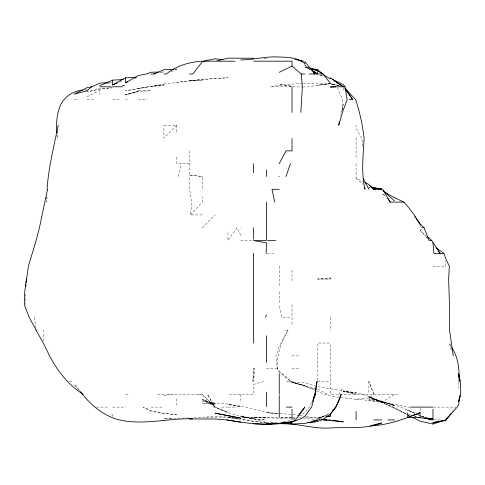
<?xml version="1.0" encoding="UTF-8"?>
<svg xmlns="http://www.w3.org/2000/svg" width="485" height="485" viewBox="0 0 485 485"><rect width="100%" height="100%" fill="white"/><g stroke="black" fill="none" stroke-linecap="round" stroke-linejoin="round"><path stroke-width="0.36" stroke-dasharray="2.42 1.82" d="M342.119 110.168L342.404 99.619L337.651 88.155M46.833 196.837L46.675 202.112L47.045 196.837M43.432 340.785L43.753 330.23M252.831 381.483L253.594 368.685L254.57 368.667L253.594 381.483L253.594 368.667L254.57 368.667M57.733 131.271L57.157 138.055L57 135.036M202.178 214.922L190.453 214.922L191.921 202.112L189.532 189.302L189.532 176.492M342.361 110.337L343.277 104.069L340.452 115.278M178.171 176.492L181.117 163.675M329.927 278.984L330.467 277.814L317.657 278.984L330.467 278.984L330.467 277.814M311.522 402.386L309.278 407.103L304.841 412.589L301.015 415.033M288.041 330.23C281.015 341.767 276.42 355.014 277.826 368.667L279.221 371.31L290.982 381.483L304.841 385.981L290.739 381.483L279.221 371.783L277.232 368.667L275.983 355.857L279.221 346.545L288.041 330.23L283.67 330.23M338.912 394.293L343.277 387.473M451.959 411.765L455.494 407.103L433.717 407.103M190.453 214.922L202.348 202.112L202.348 196.758M164.094 125.239L176.722 125.239L163.912 138.055L163.912 125.645M202.348 227.738L215.158 214.922M373.862 394.293L368.867 381.483L373.862 394.293L368.903 398.003L356.087 399.294L339.718 397.257M295.28 418.694L292.031 420.313M356.087 399.294L368.903 400.41L381.713 402.404L394.529 394.293M87.039 96.77L99.849 90.398L99.849 94.345M171.211 71.804L176.722 69.306L176.722 68.124M134.915 78.631L138.286 77.127M119.407 82.068L122.778 80.631M329.121 413.826L317.657 418.676L327.096 415.142M85.014 90.071L87.039 89.313M327.617 414.857L317.657 418.276L324.059 417.167M263.664 381.483L253.594 384.405L253.594 394.293L227.968 394.293M106.967 83.784L111.241 82.656M121.82 86.166L125.476 85.366L121.135 86.087M138.286 88.755L151.102 86.154L163.912 85.396L151.102 86.391L163.912 84.366L125.476 90.798L147.561 86.803M159.626 72.841L163.912 71.974L161.65 72.022M283.489 421.895L291.315 420.446M163.912 83.984L202.348 79.467L227.968 77.739L202.348 79.364L176.722 82.292M330.467 83.523L307.884 86.803L303.422 87.033M109.101 87.918L99.849 89.113L87.039 91.883L99.849 88.84L112.659 87.894M109.816 87.827L111.95 87.555M163.912 395.439L173.151 394.293M324.441 416.645L317.657 417.306L304.841 417.142M194.055 417.7L215.158 416.488L227.968 417.033L234.376 417.949M108.895 82.541L111.908 82.335M264.143 58.43L266.404 58.291L264.143 58.285M302.579 83.262L279.221 85.275L270.491 86.803L279.221 86.221L292.031 86.221L279.221 84.517L294.904 86.803L302.713 87.015M303.331 83.22L330.467 83.626L339.718 85.924M174.461 69.379L176.722 69.306M206.113 417.785L227.968 417.476L237.935 418.5M188.78 418.046L163.912 418.191L171.447 418.397M198.032 394.293L202.348 394.214L155.764 394.293M291.279 418.076L279.221 418.228L253.594 417.203L279.221 417.555M292.782 417.264L298.057 417.209M298.815 417.203L300.318 417.185M317.657 279.099L330.467 278.984M74.223 99.619L78.522 99.619M87.039 99.619L93.423 99.619M112.659 99.619L118.673 99.619M125.476 99.619L127.246 99.619M138.286 99.619L147.355 99.619M189.532 163.675L176.722 163.675L176.722 155.746M189.532 150.865L189.532 175.17L202.348 176.492L202.348 189.302M240.784 227.738L241.281 227.738M240.784 240.548L253.594 240.548M267.144 253.358L274.534 253.358M432.966 266.174L445.776 266.174L445.776 260.924M289.666 317.42L281.749 317.42L279.221 304.61M329.382 343.047L317.657 343.047L317.657 380.725M292.031 355.857L298.487 355.857M266.404 368.667L277.535 368.667M292.031 368.667L299.633 368.667M69.428 381.483L72.992 381.483M317.657 381.483L330.467 381.483M125.476 394.293L129.828 394.293M397.488 394.293L330.467 394.293L330.467 344.156M96.509 407.103L107.537 407.103M112.659 407.103L125.476 407.103M151.102 407.103L163.657 407.103M221.742 407.103L227.222 407.103M227.968 407.103L236.571 407.103M410.352 407.103L407.339 407.103L394.529 404.314L381.713 402.404M433.711 419.919L440.471 419.919M292.782 418.1L295.795 418.228M303.331 418.555L319.839 419.537M320.567 419.519L317.657 419.343L320.506 419.549M279.221 413.426L266.404 412.456L278.505 413.893M279.972 413.493L292.031 414.481M273.188 422.574L266.404 422.017L240.784 415.76L253.594 418.858L265.319 419.919C242.924 418.913 220.56 412.389 202.348 399.04L215.158 405.272L202.348 399.786L215.158 403.423L202.348 401.077L215.158 403.199L202.348 403.168L215.158 403.132L227.968 404.066L240.784 406.921L227.968 404.599C245.519 405.157 261.645 413.365 279.221 413.978M189.532 175.17L202.348 176.492M238.523 418.567L227.968 417.476L253.594 421.35L266.404 422.787M370.322 187.556L368.903 187.404L370.322 187.616M266.404 422.617L253.594 421.229L240.784 418.864M321.367 418.882L306.265 416.512M339.009 397.166C326.787 396.591 315.844 390.601 304.841 385.884L317.657 389.74L304.841 386.375L292.031 382.259L304.841 385.502L286.829 381.483L304.841 382.841L317.657 386.672L343.277 390.813L356.087 394.208L343.277 391.055L356.087 393.074L343.277 391.595C366.799 391.237 386.678 405.424 407.339 414.675C395.275 408.164 382.883 401.331 368.903 400.41M292.74 414.584L299.148 415.475M299.857 415.572L304.841 416.269M339.009 85.396L331.176 83.778L339.718 85.894M408.049 414.281L410.898 414.936M414.457 415.894L416.591 416.433M384.563 195.097L381.713 194.37L385.272 195.31M320.5 75.199L323.349 75.939M309.115 68.433L304.841 67.312L309.115 68.112L304.841 65.202L304.841 64.135M415.881 416.451L413.741 415.803L415.881 416.482M421.574 416.221L424.423 417.136M308.399 67.682L304.841 66.53L309.97 69.519M319.791 75.199L324.059 76.678M421.501 416.282L423.526 417.064M415.427 413.408L407.339 410.019L414.754 413.347C400.349 406.151 384.775 401.647 368.903 399.131L381.713 401.592L394.529 405.496L381.713 401.592L394.529 405.636L381.713 401.131L368.903 397.706L381.713 401.453L368.903 397.276L381.713 402.035L368.903 396.621L393.129 407.103L406.054 413.99M418.125 414.542L419.476 415.105M421.501 415.954L424.205 417.088M419.476 415.463L417.452 414.554L420.149 415.766M331.128 83.96L335.765 86.172M356.087 163.675L356.087 178.25L362.835 181.505M407.994 415.027L409.304 415.724M317.657 389.031L327.266 394.293M356.087 178.25L363.332 184.494M420.149 224.537L420.149 230.527L426.23 235.777M304.841 65.202L310.915 70.574M79.722 390.443L74.223 384.387L78.903 389.891M420.149 230.527L427.655 238.881M450.971 346.248L449.231 343.047L451.693 350.873M240.784 235.346L236.941 227.738L227.968 240.548L227.968 230.702M202.184 176.492L202.348 177.207M362.944 146.591L361.646 138.055L356.087 128.416L356.087 125.239M34.453 317.42L35.708 328.266M25.456 294.055L25.863 304.61M368.903 381.495L368.903 394.293M458.586 382.162L458.586 388.315M420.149 407.837L420.149 411.486M356.087 138.055L356.087 157.698M343.277 87.743L343.277 91.307M330.467 317.42L330.467 330.697M292.031 269.981L292.031 281.118M292.031 304.61L292.031 315.705M292.031 317.42L292.031 326.035M279.221 266.174L279.221 286.587M279.221 291.794L279.221 302.513M240.784 394.293L240.784 400.604M176.722 125.239L176.722 133.927M176.722 398.828L176.722 405.29M112.659 414.281L112.659 416.324M138.286 90.737L125.476 95.03L138.286 91.283L125.476 94.672L138.286 91.604L151.102 90.719L138.286 90.737M330.467 83.626L317.657 85.221L330.467 83.644M202.348 80.316L189.532 80.892L202.348 80.316M292.031 417.27L279.972 417.549L292.031 417.27M253.594 417.579L241.536 417.397L266.404 417.937L253.594 417.579M176.722 414.73L163.912 413.42L151.102 411.335L143.117 407.103L151.102 410.704L163.912 413.341L176.722 414.73M409.473 415.797L408.049 415.566L409.473 415.833M253.594 418.816L240.784 416.433L253.594 418.858M227.968 412.268L214.255 407.103L207.531 394.293L214.988 407.103L202.348 394.608L215.158 407.103L227.968 412.268"/><path stroke-width="0.73" d="M266.198 253.358L266.404 242.876L253.594 240.548L266.404 240.548L266.404 202.112M300.833 112.429L302.355 86.803L301.209 73.993L292.031 66.124L292.031 61.183L253.594 61.183M47.063 189.302C48.494 167.646 53.865 146.446 58.242 125.239M25.79 286.52L25.972 284.258M26.093 282.755L28.385 266.174L36.139 240.548L39.424 227.738L47.566 189.302M26.396 278.984L24.735 291.794L24.25 304.61L29.239 317.42L36.193 330.23M460.113 395.039L458.586 404.745L457.216 407.103L445.776 419.919L447.54 417.585M315.007 393.584L317.032 381.483L315.014 394.293L311.619 407.103L304.841 416.288C293.486 423.751 279.536 424.163 266.404 423.429L276.959 423.156M339.354 121.68L338.742 125.239L342.416 112.429L347.151 99.619L345.023 86.803L343.277 84.566L332.492 79.492M459.738 396.463L458.586 401.538L460.75 394.293L460.483 381.483L458.586 373.656L458.901 377.924M265.659 317.42L266.404 314.911M312.983 399.986L314.892 394.293M285.98 176.492L290.448 163.675M312.601 401.707L315.359 394.293L313.437 398.337M330.467 414.154L335.85 407.103L341.155 394.293C337.039 409.94 325.156 423.581 307.854 422.314M279.221 163.675L285.974 150.865L292.031 150.865L292.031 138.589M451.165 413.208L445.776 420.368L432.966 422.623L432.966 424.029L420.149 421.162L412.583 417.47M298.469 415.269L304.841 407.139L295.626 419.919L292.031 422.047L279.221 423.375L284.198 422.665M332.419 411.019L335.838 407.103M91.617 86.803L87.039 90.786L74.223 94.132L87.039 87.67L91.617 86.803L99.849 83.159L108.143 82.596M136.024 77.248L125.476 77.824L125.476 82.838L138.286 75.508L146.5 73.993L151.102 72.253L158.637 72.089M123.214 79.588L112.659 80.104L112.659 84.948L125.476 77.824M222.991 59.649L215.158 58.758L203.482 61.183L202.348 61.747L192.781 73.993L189.532 73.993M279.221 72.313L292.031 66.124M125.476 82.838L127.494 81.935M99.849 85.657L112.659 80.104M112.659 84.948L117.382 82.935M151.102 73.993L153.921 73.993L163.912 69.731L173.709 69.403M429.401 418.312L432.966 418.785L420.149 417.791L420.149 412.693C404.138 419.155 387.77 425.181 370.322 425.891M407.339 412.929L407.339 417.409L420.149 412.693M432.966 424.029L445.06 420.143M372.462 425.193L381.713 422.962C365.302 429.516 347.624 426.879 330.467 427.976C315.947 428.952 301.858 424.793 287.508 423.641M432.966 422.623L439.368 421.271M440.792 420.968L442.217 420.671M153.921 73.993L155.345 73.702M82.765 90.131C74.108 90.61 65.93 95.903 61.413 103.19C56.927 112.344 56.011 122.735 56.878 132.775M311.958 421.289L317.657 420.246L304.841 423.496L292.031 423.993L279.972 423.641M326.199 416.797L330.467 416.051L330.467 413.881M289.181 422.217C268.951 426.279 248.077 423.654 227.968 420.058L215.158 419.004L189.532 418.919L191.793 418.797M288.472 422.144L279.221 423.678L266.404 423.429M288.472 422.138L279.221 423.666L292.031 422.896L287.508 423.078M280.639 423.466L285.623 422.708M287.047 422.49L289.181 422.162M285.623 422.465L287.757 422.162M325.944 416.5L327.454 416.348M328.957 416.203L330.467 416.051M335.778 86.803L330.467 87.215L330.467 86.803L345.023 86.803M266.404 424.181L277.711 423.344L266.404 424.157L253.594 423.799M272.437 423.15L266.404 423.563L277.711 423.15M240.784 59.946C253.703 59.873 266.259 56.072 279.221 57.024C287.981 57.321 297.972 57.466 304.841 63.699L304.841 61.662L314.777 73.993L313.674 73.017M192.551 418.785C170.12 418.143 147.87 424.345 125.476 421.035C106.682 418.779 91.38 406.224 80.31 391.541M280.724 423.344L285.247 423.169M202.348 61.183C189.605 61.91 176.37 65.724 166.391 73.993L163.912 73.993M203.482 61.183L215.158 61.183M234.934 61.183L215.764 61.183L227.968 58.151L253.594 58.248M301.209 73.993L304.841 73.993M309.157 73.993L317.657 73.993L317.657 69.713L309.824 68.246M318.469 73.993L323.089 73.993L330.467 83.511M99.849 86.803L110.877 86.803M112.659 86.803L122.305 86.803M349.449 99.619L352.692 99.619L345.005 88.027M278.784 176.492L279.221 176.492M279.221 189.302L272.006 189.302L274.692 202.112M371.189 187.313L373.474 189.302L381.713 189.302L371.037 187.131M387.757 198.45L390.17 202.112L394.529 202.112M395.202 202.112L403.841 202.112L407.339 205.937L414.238 214.922L420.149 224.543M421.72 227.738L424.084 227.738L429.152 240.548L431.759 240.548L440.125 253.358L438.082 251.169M267.768 240.548L275.613 240.548M453.263 355.857L449.553 330.23L449.45 304.61L448.631 278.984L449.34 266.174L445.776 258.675L443.902 253.358L433.899 253.358L432.966 242.736M286.423 407.103L292.031 407.103M410.765 407.103L432.966 407.103M373.759 419.919L381.713 419.919M387.873 419.919L394.529 419.919M407.339 417.373L420.149 417.512L418.725 417.288M322.022 419.652L327.114 419.919L322.022 419.604M321.937 419.652L343.277 421.865L332.601 420.259M372.462 187.78L381.713 188.762M330.467 419.937L328.794 419.743M226.768 419.919L240.784 422.174M425.842 417.834L427.267 418.028M374.596 188.247L381.713 189.302M418.015 417.361L420.149 417.791M294.916 59.334L303.58 61.183M423.708 417.852L432.966 419.883L432.966 409.195M298.96 60.48L301.737 61.183M311.249 68.991L317.657 70.677L309.824 68.142M427.982 418.282L432.966 419.883M373.038 188.259L375.796 189.302L369.528 185.682M425.551 417.84L430.959 419.919L426.903 418.215M364.853 182.481L368.903 184.439L373.474 189.302M394.529 197.619L403.841 202.112M383.635 191.526L394.529 197.747M323.962 75.126L330.467 78.903L330.467 77.788L343.277 86.803L336.566 82.474M313.813 71.756L317.657 73.993L310.946 69.385M334.129 80.904L335.347 81.692M317.657 70.361L323.089 73.993M436.003 247.823L443.902 253.358M83.226 394.293C68.397 385.048 57.624 371.134 49.555 355.857L43.359 343.047L36.054 330.23M318.233 70.816L322.276 73.993L317.657 69.713M426.782 236.25L431.759 240.548M382.829 190.314L394.529 200.972M424.084 227.738L420.149 223.894L416.56 219.111M345.205 88.403L355.578 99.619C359.828 112.077 362.507 124.978 364.089 138.055C363.32 155.17 361.016 172.345 364.962 189.302L364.496 187.168M414.766 216.716L415.663 217.917M345.005 88.634L352.692 99.619M382.726 189.302L390.17 202.112M451.668 347.527C458.555 357.396 459.337 369.831 459.168 381.483L459.059 380.058M363.174 178.413L368.903 189.302M356.087 411.529L356.087 419.919M292.031 86.803L292.031 112.429M292.031 409.304L292.031 419.919M279.221 373.383L279.221 394.293M279.221 395.524L279.221 417.712M266.404 169.98L266.404 176.492M266.404 335.747L266.404 362.574M266.404 392.28L266.404 406.569M253.594 163.675L253.594 172.775M253.594 227.738L253.594 239.135M253.594 253.358L253.594 343.047M292.031 421.732L290.606 421.974L292.031 421.732M227.968 415.572L215.158 413.178L240.784 418.197L227.968 415.572"/></g></svg>
